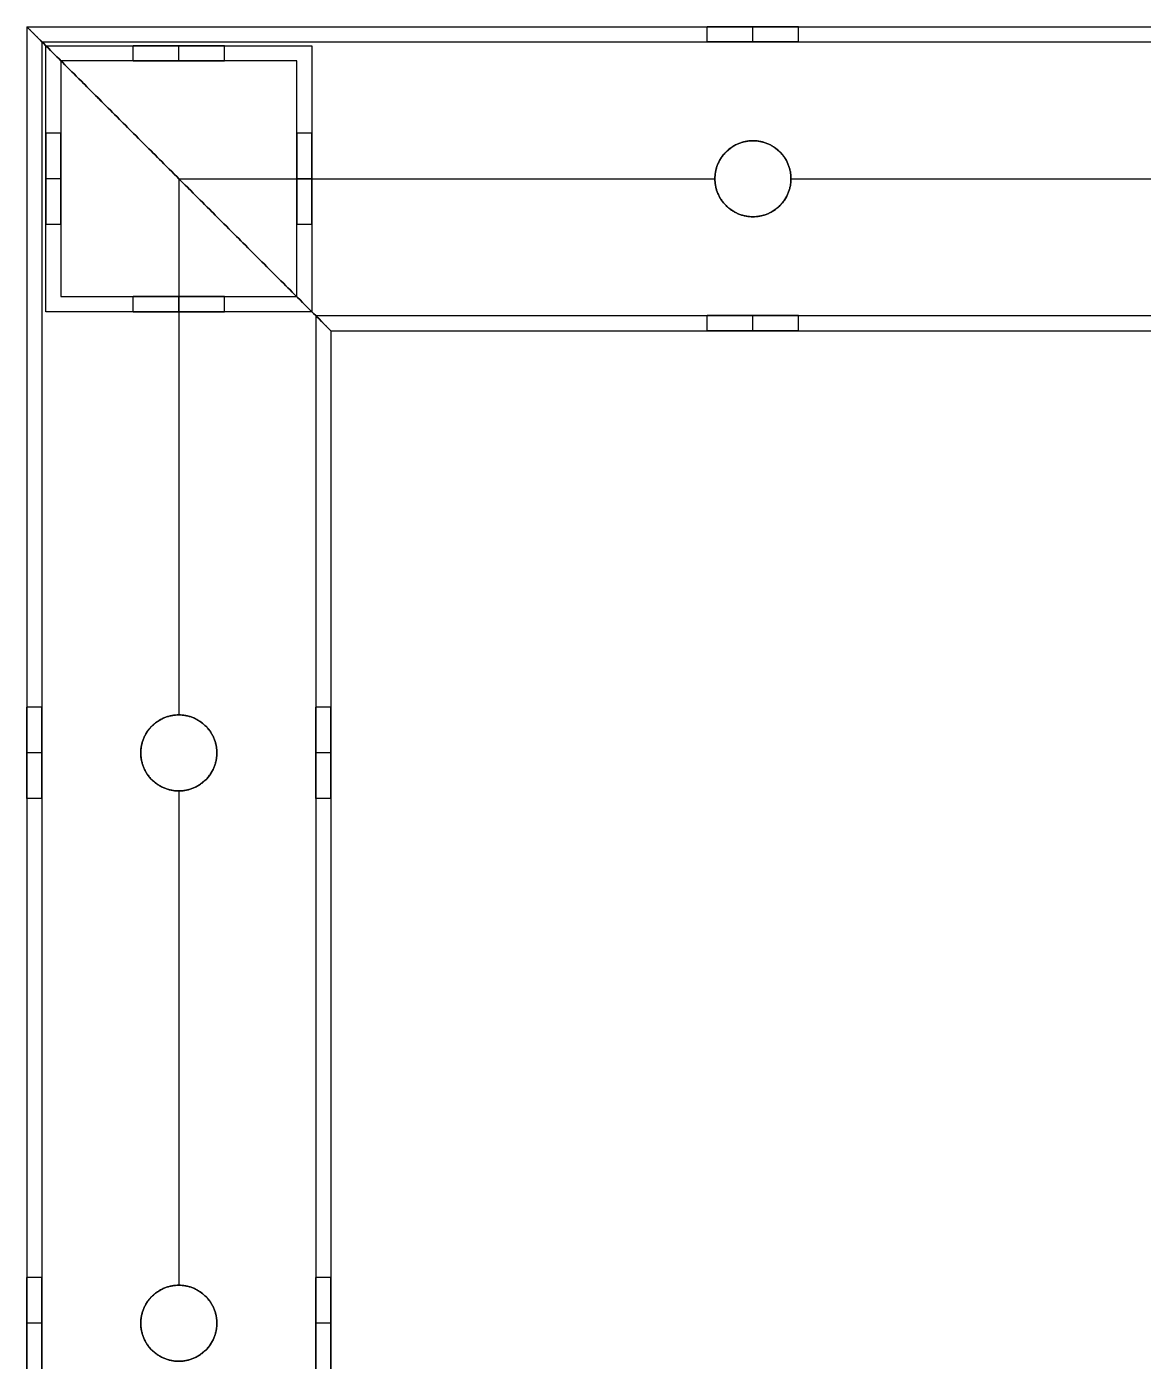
# Model space of a CAD drawing. Header units: millimetres. Extents: x 1279 to 9834, y -699 to 998.
# Drawn here: x 8518.4 to 8665.2, y 535.8 to 711.3 of the extents above; entities that cross this region are included whole.
import ezdxf

# ---------------------------------------------------------------- set-up
doc = ezdxf.new("R2010")
doc.units = ezdxf.units.MM
doc.header["$MEASUREMENT"] = 0
doc.layers.add('staal', color=7, linetype='Continuous', true_color=0x4c4c4c)

msp = doc.modelspace()

# ---------------------------------------------------------------- linework, layer by layer
at = {"layer": 'staal'}
for p, q in [((8607.89, 709.35, 2333.36), (8607.89, 711.35, 2333.36)), ((8613.89, 709.35, 2339.36), (8613.89, 711.35, 2339.36)), ((8613.89, 709.35, 2327.36), (8613.89, 711.35, 2327.36)), ((8619.89, 709.35, 2333.36), (8619.89, 711.35, 2333.36)), ((8532.39, 706.85, 2922.04), (8532.39, 708.85, 2922.04)), ((8532.39, 706.85, 2847.04), (8532.39, 708.85, 2847.04)), ((8532.39, 706.85, 1471.99), (8532.39, 708.85, 1471.99)), ((8532.39, 706.85, 1546.99), (8532.39, 708.85, 1546.99)), ((8538.39, 706.85, 2791.54), (8538.39, 708.85, 2791.54)), ((8538.39, 706.85, 2959.54), (8538.39, 708.85, 2959.54)), ((8538.39, 706.85, 2916.04), (8538.39, 708.85, 2916.04)), ((8538.39, 706.85, 2928.04), (8538.39, 708.85, 2928.04)), ((8538.39, 706.85, 2841.04), (8538.39, 708.85, 2841.04)), ((8538.39, 706.85, 2853.04), (8538.39, 708.85, 2853.04)), ((8538.39, 706.85, 1602.49), (8538.39, 708.85, 1602.49)), ((8538.39, 706.85, 1434.49), (8538.39, 708.85, 1434.49)), ((8538.39, 706.85, 1477.99), (8538.39, 708.85, 1477.99)), ((8538.39, 706.85, 1465.99), (8538.39, 708.85, 1465.99)), ((8538.39, 706.85, 1552.99), (8538.39, 708.85, 1552.99)), ((8538.39, 706.85, 1540.99), (8538.39, 708.85, 1540.99)), ((8544.39, 706.85, 2922.04), (8544.39, 708.85, 2922.04)), ((8544.39, 706.85, 2847.04), (8544.39, 708.85, 2847.04)), ((8544.39, 706.85, 1471.99), (8544.39, 708.85, 1471.99)), ((8544.39, 706.85, 1546.99), (8544.39, 708.85, 1546.99)), ((8522.89, 697.35, 2922.04), (8520.89, 697.35, 2922.04)), ((8522.89, 697.35, 2847.04), (8520.89, 697.35, 2847.04)), ((8522.89, 697.35, 1471.99), (8520.89, 697.35, 1471.99)), ((8522.89, 697.35, 1546.99), (8520.89, 697.35, 1546.99)), ((8555.89, 697.35, 2922.04), (8553.89, 697.35, 2922.04)), ((8555.89, 697.35, 2847.04), (8553.89, 697.35, 2847.04)), ((8555.89, 697.35, 1471.99), (8553.89, 697.35, 1471.99)), ((8555.89, 697.35, 1546.99), (8553.89, 697.35, 1546.99)), ((8613.89, 696.35, 2351.36), (8613.89, 696.35, 2353.36)), ((8613.89, 696.35, 2313.36), (8613.89, 696.35, 2315.36)), ((8522.89, 691.35, 2791.54), (8520.89, 691.35, 2791.54)), ((8522.89, 691.35, 2959.54), (8520.89, 691.35, 2959.54)), ((8522.89, 691.35, 2928.04), (8520.89, 691.35, 2928.04)), ((8522.89, 691.35, 2916.04), (8520.89, 691.35, 2916.04)), ((8522.89, 691.35, 2853.04), (8520.89, 691.35, 2853.04)), ((8522.89, 691.35, 2841.04), (8520.89, 691.35, 2841.04)), ((8522.89, 691.35, 1602.49), (8520.89, 691.35, 1602.49)), ((8522.89, 691.35, 1434.49), (8520.89, 691.35, 1434.49)), ((8522.89, 691.35, 1465.99), (8520.89, 691.35, 1465.99)), ((8522.89, 691.35, 1477.99), (8520.89, 691.35, 1477.99)), ((8522.89, 691.35, 1540.99), (8520.89, 691.35, 1540.99)), ((8522.89, 691.35, 1552.99), (8520.89, 691.35, 1552.99)), ((8555.89, 691.35, 2791.54), (8553.89, 691.35, 2791.54)), ((8555.89, 691.35, 2959.54), (8553.89, 691.35, 2959.54)), ((8555.89, 691.35, 2928.04), (8553.89, 691.35, 2928.04)), ((8555.89, 691.35, 2916.04), (8553.89, 691.35, 2916.04)), ((8555.89, 691.35, 2853.04), (8553.89, 691.35, 2853.04)), ((8555.89, 691.35, 2841.04), (8553.89, 691.35, 2841.04)), ((8555.89, 691.35, 1602.49), (8553.89, 691.35, 1602.49)), ((8555.89, 691.35, 1434.49), (8553.89, 691.35, 1434.49)), ((8555.89, 691.35, 1465.99), (8553.89, 691.35, 1465.99)), ((8555.89, 691.35, 1477.99), (8553.89, 691.35, 1477.99)), ((8555.89, 691.35, 1540.99), (8553.89, 691.35, 1540.99)), ((8555.89, 691.35, 1552.99), (8553.89, 691.35, 1552.99)), ((8608.89, 691.35, 2351.36), (8608.89, 691.35, 2353.36)), ((8608.89, 691.35, 2313.36), (8608.89, 691.35, 2315.36)), ((8618.89, 691.35, 2351.36), (8618.89, 691.35, 2353.36)), ((8618.89, 691.35, 2313.36), (8618.89, 691.35, 2315.36)), ((8613.89, 686.35, 2313.36), (8613.89, 686.35, 2315.36)), ((8613.89, 686.35, 2351.36), (8613.89, 686.35, 2353.36)), ((8522.89, 685.35, 2922.04), (8520.89, 685.35, 2922.04)), ((8522.89, 685.35, 2847.04), (8520.89, 685.35, 2847.04)), ((8522.89, 685.35, 1471.99), (8520.89, 685.35, 1471.99)), ((8522.89, 685.35, 1546.99), (8520.89, 685.35, 1546.99)), ((8555.89, 685.35, 2922.04), (8553.89, 685.35, 2922.04)), ((8555.89, 685.35, 2847.04), (8553.89, 685.35, 2847.04)), ((8555.89, 685.35, 1471.99), (8553.89, 685.35, 1471.99)), ((8555.89, 685.35, 1546.99), (8553.89, 685.35, 1546.99)), ((8532.39, 673.85, 2922.04), (8532.39, 675.85, 2922.04)), ((8532.39, 673.85, 2847.04), (8532.39, 675.85, 2847.04)), ((8532.39, 673.85, 1471.99), (8532.39, 675.85, 1471.99)), ((8532.39, 673.85, 1546.99), (8532.39, 675.85, 1546.99)), ((8538.39, 673.85, 2791.54), (8538.39, 675.85, 2791.54)), ((8538.39, 673.85, 2959.54), (8538.39, 675.85, 2959.54)), ((8538.39, 673.85, 2916.04), (8538.39, 675.85, 2916.04)), ((8538.39, 673.85, 2928.04), (8538.39, 675.85, 2928.04)), ((8538.39, 673.85, 2841.04), (8538.39, 675.85, 2841.04)), ((8538.39, 673.85, 2853.04), (8538.39, 675.85, 2853.04)), ((8538.39, 673.85, 1602.49), (8538.39, 675.85, 1602.49)), ((8538.39, 673.85, 1434.49), (8538.39, 675.85, 1434.49)), ((8538.39, 673.85, 1477.99), (8538.39, 675.85, 1477.99)), ((8538.39, 673.85, 1465.99), (8538.39, 675.85, 1465.99)), ((8538.39, 673.85, 1552.99), (8538.39, 675.85, 1552.99)), ((8538.39, 673.85, 1540.99), (8538.39, 675.85, 1540.99)), ((8544.39, 673.85, 2922.04), (8544.39, 675.85, 2922.04)), ((8544.39, 673.85, 2847.04), (8544.39, 675.85, 2847.04)), ((8544.39, 673.85, 1471.99), (8544.39, 675.85, 1471.99)), ((8544.39, 673.85, 1546.99), (8544.39, 675.85, 1546.99)), ((8607.89, 671.35, 2333.36), (8607.89, 673.35, 2333.36)), ((8613.89, 671.35, 2339.36), (8613.89, 673.35, 2339.36)), ((8613.89, 671.35, 2327.36), (8613.89, 673.35, 2327.36)), ((8619.89, 671.35, 2333.36), (8619.89, 673.35, 2333.36)), ((8520.39, 621.85, 2333.36), (8518.39, 621.85, 2333.36)), ((8558.39, 621.85, 2333.36), (8556.39, 621.85, 2333.36)), ((8538.39, 620.85, 2351.36), (8538.39, 620.85, 2353.36)), ((8538.39, 620.85, 2313.36), (8538.39, 620.85, 2315.36)), ((8520.39, 615.85, 2327.36), (8518.39, 615.85, 2327.36)), ((8520.39, 615.85, 2339.36), (8518.39, 615.85, 2339.36)), ((8533.39, 615.85, 2351.36), (8533.39, 615.85, 2353.36)), ((8533.39, 615.85, 2313.36), (8533.39, 615.85, 2315.36)), ((8543.39, 615.85, 2313.36), (8543.39, 615.85, 2315.36)), ((8543.39, 615.85, 2351.36), (8543.39, 615.85, 2353.36)), ((8558.39, 615.85, 2327.36), (8556.39, 615.85, 2327.36)), ((8558.39, 615.85, 2339.36), (8556.39, 615.85, 2339.36)), ((8538.39, 610.85, 2351.36), (8538.39, 610.85, 2353.36)), ((8538.39, 610.85, 2313.36), (8538.39, 610.85, 2315.36)), ((8520.39, 609.85, 2333.36), (8518.39, 609.85, 2333.36)), ((8558.39, 609.85, 2333.36), (8556.39, 609.85, 2333.36)), ((8520.39, 546.85, 2333.36), (8518.39, 546.85, 2333.36)), ((8538.39, 545.85, 2351.36), (8538.39, 545.85, 2353.36)), ((8538.39, 545.85, 2313.36), (8538.39, 545.85, 2315.36)), ((8558.39, 546.85, 2333.36), (8556.39, 546.85, 2333.36)), ((8520.39, 540.85, 2327.36), (8518.39, 540.85, 2327.36)), ((8520.39, 540.85, 2339.36), (8518.39, 540.85, 2339.36)), ((8533.39, 540.85, 2351.36), (8533.39, 540.85, 2353.36)), ((8533.39, 540.85, 2313.36), (8533.39, 540.85, 2315.36)), ((8543.39, 540.85, 2313.36), (8543.39, 540.85, 2315.36)), ((8543.39, 540.85, 2351.36), (8543.39, 540.85, 2353.36)), ((8558.39, 540.85, 2327.36), (8556.39, 540.85, 2327.36)), ((8558.39, 540.85, 2339.36), (8556.39, 540.85, 2339.36)), ((8538.39, 535.85, 2351.36), (8538.39, 535.85, 2353.36)), ((8538.39, 535.85, 2313.36), (8538.39, 535.85, 2315.36))]:
    msp.add_line(p, q, dxfattribs=at)
for centre in [(8613.89, 691.35, 2313.36), (8613.89, 691.35, 2352.36), (8613.89, 691.35, 2314.36), (8538.39, 615.85, 2313.36), (8538.39, 615.85, 2352.36), (8538.39, 615.85, 2314.36), (8538.39, 540.85, 2313.36), (8538.39, 540.85, 2352.36), (8538.39, 540.85, 2314.36)]:
    msp.add_circle(centre, 5, dxfattribs=at)
for points in [[(8518.39, 711.35, 2313.36), (8518.39, 53.35, 2313.36), (8518.39, -604.65, 2313.36)], [(8518.39, 711.35, 2353.36), (8518.39, 53.35, 2353.36), (8518.39, -604.65, 2353.36)], [(8518.39, 711.35, 2313.36), (8518.39, 711.35, 2333.36), (8518.39, 711.35, 2353.36)], [(8518.39, 711.35, 2313.36), (8538.39, 691.35, 2313.36), (8558.39, 671.35, 2313.36)], [(8558.39, 671.35, 2353.36), (8538.39, 691.35, 2353.36), (8518.39, 711.35, 2353.36)], [(8518.39, 711.35, 2333.36), (8518.39, 666.6, 2333.36), (8518.39, 621.85, 2333.36)], [(8518.39, 711.35, 2338.36), (8519.39, 710.35, 2338.36), (8520.39, 709.35, 2338.36)], [(8518.39, 711.35, 2313.36), (9176.39, 711.35, 2313.36), (9834.39, 711.35, 2313.36)], [(8518.39, 711.35, 2353.36), (9176.39, 711.35, 2353.36), (9834.39, 711.35, 2353.36)], [(8518.39, 711.35, 2313.36), (8518.39, 711.35, 2333.36), (8518.39, 711.35, 2353.36)], [(8518.39, 711.35, 2313.36), (8538.39, 691.35, 2313.36), (8558.39, 671.35, 2313.36)], [(8558.39, 671.35, 2353.36), (8538.39, 691.35, 2353.36), (8518.39, 711.35, 2353.36)], [(8518.39, 711.35, 2333.36), (8563.14, 711.35, 2333.36), (8607.89, 711.35, 2333.36)], [(8518.39, 711.35, 2338.36), (8519.39, 710.35, 2338.36), (8520.39, 709.35, 2338.36)], [(8619.89, 711.35, 2333.36), (8651.39, 711.35, 2333.36), (8682.89, 711.35, 2333.36)], [(8520.39, 709.35, 2315.36), (8520.39, 709.35, 2333.36), (8520.39, 709.35, 2351.36)], [(8520.39, 709.35, 2351.36), (8538.39, 691.35, 2351.36), (8556.39, 673.35, 2351.36)], [(8556.39, 673.35, 2315.36), (8538.39, 691.35, 2315.36), (8520.39, 709.35, 2315.36)], [(8520.39, 709.35, 2351.36), (8520.39, 53.35, 2351.36), (8520.39, -602.65, 2351.36)], [(8520.39, 709.35, 2315.36), (8520.39, 53.35, 2315.36), (8520.39, -602.65, 2315.36)], [(8520.39, 709.35, 2333.36), (8520.39, 665.6, 2333.36), (8520.39, 621.85, 2333.36)], [(8520.39, 709.35, 2315.36), (8520.39, 709.35, 2333.36), (8520.39, 709.35, 2351.36)], [(8520.39, 709.35, 2351.36), (8538.39, 691.35, 2351.36), (8556.39, 673.35, 2351.36)], [(8556.39, 673.35, 2315.36), (8538.39, 691.35, 2315.36), (8520.39, 709.35, 2315.36)], [(8520.39, 709.35, 2351.36), (9176.39, 709.35, 2351.36), (9832.39, 709.35, 2351.36)], [(8520.39, 709.35, 2315.36), (9176.39, 709.35, 2315.36), (9832.39, 709.35, 2315.36)], [(8520.39, 709.35, 2333.36), (8564.14, 709.35, 2333.36), (8607.89, 709.35, 2333.36)], [(8619.89, 709.35, 2333.36), (8651.39, 709.35, 2333.36), (8682.89, 709.35, 2333.36)], [(8520.89, 673.85, 2791.54), (8520.89, 691.35, 2791.54), (8520.89, 708.85, 2791.54)], [(8520.89, 708.85, 2791.54), (8520.89, 708.85, 2875.54), (8520.89, 708.85, 2959.54)], [(8520.89, 673.85, 2959.54), (8520.89, 691.35, 2959.54), (8520.89, 708.85, 2959.54)], [(8520.89, 708.85, 2791.54), (8538.39, 708.85, 2791.54), (8555.89, 708.85, 2791.54)], [(8520.89, 708.85, 2959.54), (8538.39, 708.85, 2959.54), (8555.89, 708.85, 2959.54)], [(8520.89, 673.85, 2875.54), (8520.89, 691.35, 2875.54), (8520.89, 708.85, 2875.54)], [(8520.89, 708.85, 2875.54), (8538.39, 708.85, 2875.54), (8555.89, 708.85, 2875.54)], [(8520.89, 673.85, 1602.49), (8520.89, 691.35, 1602.49), (8520.89, 708.85, 1602.49)], [(8520.89, 708.85, 1602.49), (8520.89, 708.85, 1518.49), (8520.89, 708.85, 1434.49)], [(8520.89, 673.85, 1434.49), (8520.89, 691.35, 1434.49), (8520.89, 708.85, 1434.49)], [(8520.89, 708.85, 1602.49), (8538.39, 708.85, 1602.49), (8555.89, 708.85, 1602.49)], [(8520.89, 708.85, 1434.49), (8538.39, 708.85, 1434.49), (8555.89, 708.85, 1434.49)], [(8520.89, 673.85, 1518.49), (8520.89, 691.35, 1518.49), (8520.89, 708.85, 1518.49)], [(8520.89, 708.85, 1518.49), (8538.39, 708.85, 1518.49), (8555.89, 708.85, 1518.49)], [(8538.39, 708.85, 2791.54), (8538.39, 708.85, 2816.29), (8538.39, 708.85, 2841.04)], [(8538.39, 708.85, 2853.04), (8538.39, 708.85, 2884.54), (8538.39, 708.85, 2916.04)], [(8538.39, 708.85, 2928.04), (8538.39, 708.85, 2943.79), (8538.39, 708.85, 2959.54)], [(8538.39, 708.85, 1602.49), (8538.39, 708.85, 1577.74), (8538.39, 708.85, 1552.99)], [(8538.39, 708.85, 1540.99), (8538.39, 708.85, 1509.49), (8538.39, 708.85, 1477.99)], [(8538.39, 708.85, 1465.99), (8538.39, 708.85, 1450.24), (8538.39, 708.85, 1434.49)], [(8555.89, 708.85, 2791.54), (8555.89, 708.85, 2875.54), (8555.89, 708.85, 2959.54)], [(8555.89, 708.85, 2791.54), (8555.89, 691.35, 2791.54), (8555.89, 673.85, 2791.54)], [(8555.89, 708.85, 2959.54), (8555.89, 691.35, 2959.54), (8555.89, 673.85, 2959.54)], [(8555.89, 708.85, 2875.54), (8555.89, 691.35, 2875.54), (8555.89, 673.85, 2875.54)], [(8555.89, 708.85, 1602.49), (8555.89, 708.85, 1518.49), (8555.89, 708.85, 1434.49)], [(8555.89, 708.85, 1602.49), (8555.89, 691.35, 1602.49), (8555.89, 673.85, 1602.49)], [(8555.89, 708.85, 1434.49), (8555.89, 691.35, 1434.49), (8555.89, 673.85, 1434.49)], [(8555.89, 708.85, 1518.49), (8555.89, 691.35, 1518.49), (8555.89, 673.85, 1518.49)], [(8553.89, 706.85, 2791.54), (8538.39, 706.85, 2791.54), (8522.89, 706.85, 2791.54)], [(8522.89, 706.85, 2791.54), (8522.89, 706.85, 2875.54), (8522.89, 706.85, 2959.54)], [(8553.89, 706.85, 2959.54), (8538.39, 706.85, 2959.54), (8522.89, 706.85, 2959.54)], [(8522.89, 706.85, 2791.54), (8522.89, 691.35, 2791.54), (8522.89, 675.85, 2791.54)], [(8522.89, 706.85, 2959.54), (8522.89, 691.35, 2959.54), (8522.89, 675.85, 2959.54)], [(8553.89, 706.85, 2875.54), (8538.39, 706.85, 2875.54), (8522.89, 706.85, 2875.54)], [(8522.89, 706.85, 2875.54), (8522.89, 691.35, 2875.54), (8522.89, 675.85, 2875.54)], [(8553.89, 706.85, 1602.49), (8538.39, 706.85, 1602.49), (8522.89, 706.85, 1602.49)], [(8522.89, 706.85, 1602.49), (8522.89, 706.85, 1518.49), (8522.89, 706.85, 1434.49)], [(8553.89, 706.85, 1434.49), (8538.39, 706.85, 1434.49), (8522.89, 706.85, 1434.49)], [(8522.89, 706.85, 1602.49), (8522.89, 691.35, 1602.49), (8522.89, 675.85, 1602.49)], [(8522.89, 706.85, 1434.49), (8522.89, 691.35, 1434.49), (8522.89, 675.85, 1434.49)], [(8553.89, 706.85, 1518.49), (8538.39, 706.85, 1518.49), (8522.89, 706.85, 1518.49)], [(8522.89, 706.85, 1518.49), (8522.89, 691.35, 1518.49), (8522.89, 675.85, 1518.49)], [(8538.39, 706.85, 2791.54), (8538.39, 706.85, 2816.29), (8538.39, 706.85, 2841.04)], [(8538.39, 706.85, 2853.04), (8538.39, 706.85, 2884.54), (8538.39, 706.85, 2916.04)], [(8538.39, 706.85, 2928.04), (8538.39, 706.85, 2943.79), (8538.39, 706.85, 2959.54)], [(8538.39, 706.85, 1602.49), (8538.39, 706.85, 1577.74), (8538.39, 706.85, 1552.99)], [(8538.39, 706.85, 1540.99), (8538.39, 706.85, 1509.49), (8538.39, 706.85, 1477.99)], [(8538.39, 706.85, 1465.99), (8538.39, 706.85, 1450.24), (8538.39, 706.85, 1434.49)], [(8553.89, 675.85, 2791.54), (8553.89, 691.35, 2791.54), (8553.89, 706.85, 2791.54)], [(8553.89, 706.85, 2791.54), (8553.89, 706.85, 2875.54), (8553.89, 706.85, 2959.54)], [(8553.89, 675.85, 2959.54), (8553.89, 691.35, 2959.54), (8553.89, 706.85, 2959.54)], [(8553.89, 675.85, 2875.54), (8553.89, 691.35, 2875.54), (8553.89, 706.85, 2875.54)], [(8553.89, 675.85, 1602.49), (8553.89, 691.35, 1602.49), (8553.89, 706.85, 1602.49)], [(8553.89, 706.85, 1602.49), (8553.89, 706.85, 1518.49), (8553.89, 706.85, 1434.49)], [(8553.89, 675.85, 1434.49), (8553.89, 691.35, 1434.49), (8553.89, 706.85, 1434.49)], [(8553.89, 675.85, 1518.49), (8553.89, 691.35, 1518.49), (8553.89, 706.85, 1518.49)], [(8520.89, 691.35, 2791.54), (8520.89, 691.35, 2816.29), (8520.89, 691.35, 2841.04)], [(8520.89, 691.35, 2853.04), (8520.89, 691.35, 2884.54), (8520.89, 691.35, 2916.04)], [(8520.89, 691.35, 2928.04), (8520.89, 691.35, 2943.79), (8520.89, 691.35, 2959.54)], [(8520.89, 691.35, 1602.49), (8520.89, 691.35, 1577.74), (8520.89, 691.35, 1552.99)], [(8520.89, 691.35, 1540.99), (8520.89, 691.35, 1509.49), (8520.89, 691.35, 1477.99)], [(8520.89, 691.35, 1465.99), (8520.89, 691.35, 1450.24), (8520.89, 691.35, 1434.49)], [(8522.89, 691.35, 2791.54), (8522.89, 691.35, 2816.29), (8522.89, 691.35, 2841.04)], [(8522.89, 691.35, 2853.04), (8522.89, 691.35, 2884.54), (8522.89, 691.35, 2916.04)], [(8522.89, 691.35, 2928.04), (8522.89, 691.35, 2943.79), (8522.89, 691.35, 2959.54)], [(8522.89, 691.35, 1602.49), (8522.89, 691.35, 1577.74), (8522.89, 691.35, 1552.99)], [(8522.89, 691.35, 1540.99), (8522.89, 691.35, 1509.49), (8522.89, 691.35, 1477.99)], [(8522.89, 691.35, 1465.99), (8522.89, 691.35, 1450.24), (8522.89, 691.35, 1434.49)], [(8538.39, 691.35, 2353.36), (8538.39, 656.1, 2353.36), (8538.39, 620.85, 2353.36)], [(8538.39, 691.35, 2351.36), (8538.39, 656.1, 2351.36), (8538.39, 620.85, 2351.36)], [(8538.39, 691.35, 2315.36), (8538.39, 656.1, 2315.36), (8538.39, 620.85, 2315.36)], [(8538.39, 691.35, 2313.36), (8538.39, 656.1, 2313.36), (8538.39, 620.85, 2313.36)], [(8538.39, 691.35, 2313.36), (8538.39, 691.35, 2314.36), (8538.39, 691.35, 2315.36)], [(8538.39, 691.35, 2351.36), (8538.39, 691.35, 2352.36), (8538.39, 691.35, 2353.36)], [(8538.39, 691.35, 2353.36), (8573.64, 691.35, 2353.36), (8608.89, 691.35, 2353.36)], [(8538.39, 691.35, 2351.36), (8573.64, 691.35, 2351.36), (8608.89, 691.35, 2351.36)], [(8538.39, 691.35, 2315.36), (8573.64, 691.35, 2315.36), (8608.89, 691.35, 2315.36)], [(8538.39, 691.35, 2313.36), (8573.64, 691.35, 2313.36), (8608.89, 691.35, 2313.36)], [(8538.39, 691.35, 2313.36), (8538.39, 691.35, 2314.36), (8538.39, 691.35, 2315.36)], [(8538.39, 691.35, 2351.36), (8538.39, 691.35, 2352.36), (8538.39, 691.35, 2353.36)], [(8553.89, 691.35, 2791.54), (8553.89, 691.35, 2816.29), (8553.89, 691.35, 2841.04)], [(8553.89, 691.35, 2853.04), (8553.89, 691.35, 2884.54), (8553.89, 691.35, 2916.04)], [(8553.89, 691.35, 2928.04), (8553.89, 691.35, 2943.79), (8553.89, 691.35, 2959.54)], [(8553.89, 691.35, 1602.49), (8553.89, 691.35, 1577.74), (8553.89, 691.35, 1552.99)], [(8553.89, 691.35, 1540.99), (8553.89, 691.35, 1509.49), (8553.89, 691.35, 1477.99)], [(8553.89, 691.35, 1465.99), (8553.89, 691.35, 1450.24), (8553.89, 691.35, 1434.49)], [(8555.89, 691.35, 2791.54), (8555.89, 691.35, 2816.29), (8555.89, 691.35, 2841.04)], [(8555.89, 691.35, 2853.04), (8555.89, 691.35, 2884.54), (8555.89, 691.35, 2916.04)], [(8555.89, 691.35, 2928.04), (8555.89, 691.35, 2943.79), (8555.89, 691.35, 2959.54)], [(8555.89, 691.35, 1602.49), (8555.89, 691.35, 1577.74), (8555.89, 691.35, 1552.99)], [(8555.89, 691.35, 1540.99), (8555.89, 691.35, 1509.49), (8555.89, 691.35, 1477.99)], [(8555.89, 691.35, 1465.99), (8555.89, 691.35, 1450.24), (8555.89, 691.35, 1434.49)], [(8618.89, 691.35, 2353.36), (8651.39, 691.35, 2353.36), (8683.89, 691.35, 2353.36)], [(8618.89, 691.35, 2351.36), (8651.39, 691.35, 2351.36), (8683.89, 691.35, 2351.36)], [(8618.89, 691.35, 2315.36), (8651.39, 691.35, 2315.36), (8683.89, 691.35, 2315.36)], [(8618.89, 691.35, 2313.36), (8651.39, 691.35, 2313.36), (8683.89, 691.35, 2313.36)], [(8522.89, 675.85, 2791.54), (8522.89, 675.85, 2875.54), (8522.89, 675.85, 2959.54)], [(8522.89, 675.85, 2791.54), (8538.39, 675.85, 2791.54), (8553.89, 675.85, 2791.54)], [(8522.89, 675.85, 2959.54), (8538.39, 675.85, 2959.54), (8553.89, 675.85, 2959.54)], [(8522.89, 675.85, 2875.54), (8538.39, 675.85, 2875.54), (8553.89, 675.85, 2875.54)], [(8522.89, 675.85, 1602.49), (8522.89, 675.85, 1518.49), (8522.89, 675.85, 1434.49)], [(8522.89, 675.85, 1602.49), (8538.39, 675.85, 1602.49), (8553.89, 675.85, 1602.49)], [(8522.89, 675.85, 1434.49), (8538.39, 675.85, 1434.49), (8553.89, 675.85, 1434.49)], [(8522.89, 675.85, 1518.49), (8538.39, 675.85, 1518.49), (8553.89, 675.85, 1518.49)], [(8538.39, 675.85, 2791.54), (8538.39, 675.85, 2816.29), (8538.39, 675.85, 2841.04)], [(8538.39, 675.85, 2853.04), (8538.39, 675.85, 2884.54), (8538.39, 675.85, 2916.04)], [(8538.39, 675.85, 2928.04), (8538.39, 675.85, 2943.79), (8538.39, 675.85, 2959.54)], [(8538.39, 675.85, 1602.49), (8538.39, 675.85, 1577.74), (8538.39, 675.85, 1552.99)], [(8538.39, 675.85, 1540.99), (8538.39, 675.85, 1509.49), (8538.39, 675.85, 1477.99)], [(8538.39, 675.85, 1465.99), (8538.39, 675.85, 1450.24), (8538.39, 675.85, 1434.49)], [(8553.89, 675.85, 2791.54), (8553.89, 675.85, 2875.54), (8553.89, 675.85, 2959.54)], [(8553.89, 675.85, 1602.49), (8553.89, 675.85, 1518.49), (8553.89, 675.85, 1434.49)], [(8555.89, 673.85, 2791.54), (8538.39, 673.85, 2791.54), (8520.89, 673.85, 2791.54)], [(8520.89, 673.85, 2791.54), (8520.89, 673.85, 2875.54), (8520.89, 673.85, 2959.54)], [(8555.89, 673.85, 2959.54), (8538.39, 673.85, 2959.54), (8520.89, 673.85, 2959.54)], [(8555.89, 673.85, 2875.54), (8538.39, 673.85, 2875.54), (8520.89, 673.85, 2875.54)], [(8555.89, 673.85, 1602.49), (8538.39, 673.85, 1602.49), (8520.89, 673.85, 1602.49)], [(8520.89, 673.85, 1602.49), (8520.89, 673.85, 1518.49), (8520.89, 673.85, 1434.49)], [(8555.89, 673.85, 1434.49), (8538.39, 673.85, 1434.49), (8520.89, 673.85, 1434.49)], [(8555.89, 673.85, 1518.49), (8538.39, 673.85, 1518.49), (8520.89, 673.85, 1518.49)], [(8538.39, 673.85, 2791.54), (8538.39, 673.85, 2816.29), (8538.39, 673.85, 2841.04)], [(8538.39, 673.85, 2853.04), (8538.39, 673.85, 2884.54), (8538.39, 673.85, 2916.04)], [(8538.39, 673.85, 2928.04), (8538.39, 673.85, 2943.79), (8538.39, 673.85, 2959.54)], [(8538.39, 673.85, 1602.49), (8538.39, 673.85, 1577.74), (8538.39, 673.85, 1552.99)], [(8538.39, 673.85, 1540.99), (8538.39, 673.85, 1509.49), (8538.39, 673.85, 1477.99)], [(8538.39, 673.85, 1465.99), (8538.39, 673.85, 1450.24), (8538.39, 673.85, 1434.49)], [(8555.89, 673.85, 2791.54), (8555.89, 673.85, 2875.54), (8555.89, 673.85, 2959.54)], [(8555.89, 673.85, 1602.49), (8555.89, 673.85, 1518.49), (8555.89, 673.85, 1434.49)], [(8556.39, 673.35, 2351.36), (8556.39, 673.35, 2333.36), (8556.39, 673.35, 2315.36)], [(8556.39, 673.35, 2351.36), (8556.39, 53.35, 2351.36), (8556.39, -566.65, 2351.36)], [(8556.39, 673.35, 2315.36), (8556.39, 53.35, 2315.36), (8556.39, -566.65, 2315.36)], [(8556.39, 673.35, 2333.36), (8556.39, 647.6, 2333.36), (8556.39, 621.85, 2333.36)], [(8556.39, 673.35, 2338.36), (8557.39, 672.35, 2338.36), (8558.39, 671.35, 2338.36)], [(8556.39, 673.35, 2351.36), (8556.39, 673.35, 2333.36), (8556.39, 673.35, 2315.36)], [(8556.39, 673.35, 2351.36), (9176.39, 673.35, 2351.36), (9796.39, 673.35, 2351.36)], [(8556.39, 673.35, 2315.36), (9176.39, 673.35, 2315.36), (9796.39, 673.35, 2315.36)], [(8556.39, 673.35, 2333.36), (8582.14, 673.35, 2333.36), (8607.89, 673.35, 2333.36)], [(8556.39, 673.35, 2338.36), (8557.39, 672.35, 2338.36), (8558.39, 671.35, 2338.36)], [(8619.89, 673.35, 2333.36), (8651.39, 673.35, 2333.36), (8682.89, 673.35, 2333.36)], [(8558.39, 671.35, 2313.36), (8558.39, 671.35, 2333.36), (8558.39, 671.35, 2353.36)], [(8558.39, 671.35, 2313.36), (8558.39, 53.35, 2313.36), (8558.39, -564.65, 2313.36)], [(8558.39, 671.35, 2353.36), (8558.39, 53.35, 2353.36), (8558.39, -564.65, 2353.36)], [(8558.39, 671.35, 2333.36), (8558.39, 646.6, 2333.36), (8558.39, 621.85, 2333.36)], [(8558.39, 671.35, 2313.36), (8558.39, 671.35, 2333.36), (8558.39, 671.35, 2353.36)], [(8558.39, 671.35, 2313.36), (9176.39, 671.35, 2313.36), (9794.39, 671.35, 2313.36)], [(8558.39, 671.35, 2353.36), (9176.39, 671.35, 2353.36), (9794.39, 671.35, 2353.36)], [(8558.39, 671.35, 2333.36), (8583.14, 671.35, 2333.36), (8607.89, 671.35, 2333.36)], [(8619.89, 671.35, 2333.36), (8651.39, 671.35, 2333.36), (8682.89, 671.35, 2333.36)], [(8538.39, 610.85, 2353.36), (8538.39, 578.35, 2353.36), (8538.39, 545.85, 2353.36)], [(8538.39, 610.85, 2351.36), (8538.39, 578.35, 2351.36), (8538.39, 545.85, 2351.36)], [(8538.39, 610.85, 2315.36), (8538.39, 578.35, 2315.36), (8538.39, 545.85, 2315.36)], [(8538.39, 610.85, 2313.36), (8538.39, 578.35, 2313.36), (8538.39, 545.85, 2313.36)], [(8518.39, 609.85, 2333.36), (8518.39, 578.35, 2333.36), (8518.39, 546.85, 2333.36)], [(8520.39, 609.85, 2333.36), (8520.39, 578.35, 2333.36), (8520.39, 546.85, 2333.36)], [(8556.39, 609.85, 2333.36), (8556.39, 578.35, 2333.36), (8556.39, 546.85, 2333.36)], [(8558.39, 609.85, 2333.36), (8558.39, 578.35, 2333.36), (8558.39, 546.85, 2333.36)]]:
    msp.add_open_spline(points, degree=2, dxfattribs=at)
for points, weights, knots in [([(8613.89, 711.35, 2339.36), (8619.89, 711.35, 2339.36), (8619.89, 711.35, 2333.36), (8619.89, 711.35, 2327.36), (8613.89, 711.35, 2327.36), (8607.89, 711.35, 2327.36), (8607.89, 711.35, 2333.36), (8607.89, 711.35, 2339.36), (8613.89, 711.35, 2339.36)], [0.999999860338, 0.707106851018, 1, 0.707106781187, 1, 0.707106781187, 1, 0.707106851018, 0.999999860338], [-31.415927, -31.415927, -31.415927, -23.561946, -23.561946, -15.707963, -15.707963, -7.853981, -7.853981, 0, 0, 0]), ([(8613.89, 709.35, 2339.36), (8607.89, 709.35, 2339.36), (8607.89, 709.35, 2333.36), (8607.89, 709.35, 2327.36), (8613.89, 709.35, 2327.36), (8619.89, 709.35, 2327.36), (8619.89, 709.35, 2333.36), (8619.89, 709.35, 2339.36), (8613.89, 709.35, 2339.36)], [1, 0.707106781187, 1, 0.707106781187, 1, 0.707106781187, 1, 0.707106781187, 1], [0, 0, 0, 7.853982, 7.853982, 15.707963, 15.707963, 23.561945, 23.561945, 31.415927, 31.415927, 31.415927]), ([(8532.39, 708.85, 2922.04), (8532.39, 708.85, 2928.04), (8538.39, 708.85, 2928.04), (8544.39, 708.85, 2928.04), (8544.39, 708.85, 2922.04), (8544.39, 708.85, 2916.04), (8538.39, 708.85, 2916.04), (8532.39, 708.85, 2916.04), (8532.39, 708.85, 2922.04)], [1, 0.707106781187, 1, 0.707106781187, 1, 0.707106781187, 1, 0.707106781187, 1], [0, 0, 0, 7.853982, 7.853982, 15.707963, 15.707963, 23.561945, 23.561945, 31.415927, 31.415927, 31.415927]), ([(8532.39, 708.85, 2847.04), (8532.39, 708.85, 2853.04), (8538.39, 708.85, 2853.04), (8544.39, 708.85, 2853.04), (8544.39, 708.85, 2847.04), (8544.39, 708.85, 2841.04), (8538.39, 708.85, 2841.04), (8532.39, 708.85, 2841.04), (8532.39, 708.85, 2847.04)], [1, 0.707106781187, 1, 0.707106781187, 1, 0.707106781187, 1, 0.707106781187, 1], [0, 0, 0, 7.853982, 7.853982, 15.707963, 15.707963, 23.561945, 23.561945, 31.415927, 31.415927, 31.415927]), ([(8532.39, 708.85, 1471.99), (8532.39, 708.85, 1465.99), (8538.39, 708.85, 1465.99), (8544.39, 708.85, 1465.99), (8544.39, 708.85, 1471.99), (8544.39, 708.85, 1477.99), (8538.39, 708.85, 1477.99), (8532.39, 708.85, 1477.99), (8532.39, 708.85, 1471.99)], [1, 0.707106781187, 1, 0.707106781187, 1, 0.707106781187, 1, 0.707106781187, 1], [0, 0, 0, 7.853982, 7.853982, 15.707963, 15.707963, 23.561945, 23.561945, 31.415927, 31.415927, 31.415927]), ([(8532.39, 708.85, 1546.99), (8532.39, 708.85, 1540.99), (8538.39, 708.85, 1540.99), (8544.39, 708.85, 1540.99), (8544.39, 708.85, 1546.99), (8544.39, 708.85, 1552.99), (8538.39, 708.85, 1552.99), (8532.39, 708.85, 1552.99), (8532.39, 708.85, 1546.99)], [1, 0.707106781187, 1, 0.707106781187, 1, 0.707106781187, 1, 0.707106781187, 1], [0, 0, 0, 7.853982, 7.853982, 15.707963, 15.707963, 23.561945, 23.561945, 31.415927, 31.415927, 31.415927]), ([(8532.39, 706.85, 2922.04), (8532.39, 706.85, 2916.04), (8538.39, 706.85, 2916.04), (8544.39, 706.85, 2916.04), (8544.39, 706.85, 2922.04), (8544.39, 706.85, 2928.04), (8538.39, 706.85, 2928.04), (8532.39, 706.85, 2928.04), (8532.39, 706.85, 2922.04)], [1, 0.707106781187, 1, 0.707106781187, 1, 0.707106781187, 1, 0.707106781187, 1], [-31.415927, -31.415927, -31.415927, -23.561945, -23.561945, -15.707963, -15.707963, -7.853982, -7.853982, 0, 0, 0]), ([(8532.39, 706.85, 2847.04), (8532.39, 706.85, 2841.04), (8538.39, 706.85, 2841.04), (8544.39, 706.85, 2841.04), (8544.39, 706.85, 2847.04), (8544.39, 706.85, 2853.04), (8538.39, 706.85, 2853.04), (8532.39, 706.85, 2853.04), (8532.39, 706.85, 2847.04)], [1, 0.707106781187, 1, 0.707106781187, 1, 0.707106781187, 1, 0.707106781187, 1], [-31.415927, -31.415927, -31.415927, -23.561945, -23.561945, -15.707963, -15.707963, -7.853982, -7.853982, 0, 0, 0]), ([(8532.39, 706.85, 1471.99), (8532.39, 706.85, 1477.99), (8538.39, 706.85, 1477.99), (8544.39, 706.85, 1477.99), (8544.39, 706.85, 1471.99), (8544.39, 706.85, 1465.99), (8538.39, 706.85, 1465.99), (8532.39, 706.85, 1465.99), (8532.39, 706.85, 1471.99)], [1, 0.707106781187, 1, 0.707106781187, 1, 0.707106781187, 1, 0.707106781187, 1], [-31.415927, -31.415927, -31.415927, -23.561945, -23.561945, -15.707963, -15.707963, -7.853982, -7.853982, 0, 0, 0]), ([(8532.39, 706.85, 1546.99), (8532.39, 706.85, 1552.99), (8538.39, 706.85, 1552.99), (8544.39, 706.85, 1552.99), (8544.39, 706.85, 1546.99), (8544.39, 706.85, 1540.99), (8538.39, 706.85, 1540.99), (8532.39, 706.85, 1540.99), (8532.39, 706.85, 1546.99)], [1, 0.707106781187, 1, 0.707106781187, 1, 0.707106781187, 1, 0.707106781187, 1], [-31.415927, -31.415927, -31.415927, -23.561945, -23.561945, -15.707963, -15.707963, -7.853982, -7.853982, 0, 0, 0]), ([(8520.89, 697.35, 2922.04), (8520.89, 697.35, 2916.04), (8520.89, 691.35, 2916.04), (8520.89, 685.35, 2916.04), (8520.89, 685.35, 2922.04), (8520.89, 685.35, 2928.04), (8520.89, 691.35, 2928.04), (8520.89, 697.35, 2928.04), (8520.89, 697.35, 2922.04)], [1, 0.707106781187, 1, 0.707106781187, 1, 0.707106781187, 1, 0.707106781187, 1], [-31.415927, -31.415927, -31.415927, -23.561945, -23.561945, -15.707963, -15.707963, -7.853982, -7.853982, 0, 0, 0]), ([(8520.89, 697.35, 2847.04), (8520.89, 697.35, 2841.04), (8520.89, 691.35, 2841.04), (8520.89, 685.35, 2841.04), (8520.89, 685.35, 2847.04), (8520.89, 685.35, 2853.04), (8520.89, 691.35, 2853.04), (8520.89, 697.35, 2853.04), (8520.89, 697.35, 2847.04)], [1, 0.707106781187, 1, 0.707106781187, 1, 0.707106781187, 1, 0.707106781187, 1], [-31.415927, -31.415927, -31.415927, -23.561945, -23.561945, -15.707963, -15.707963, -7.853982, -7.853982, 0, 0, 0]), ([(8520.89, 697.35, 1471.99), (8520.89, 697.35, 1477.99), (8520.89, 691.35, 1477.99), (8520.89, 685.35, 1477.99), (8520.89, 685.35, 1471.99), (8520.89, 685.35, 1465.99), (8520.89, 691.35, 1465.99), (8520.89, 697.35, 1465.99), (8520.89, 697.35, 1471.99)], [1, 0.707106781187, 1, 0.707106781187, 1, 0.707106781187, 1, 0.707106781187, 1], [-31.415927, -31.415927, -31.415927, -23.561945, -23.561945, -15.707963, -15.707963, -7.853982, -7.853982, 0, 0, 0]), ([(8520.89, 697.35, 1546.99), (8520.89, 697.35, 1552.99), (8520.89, 691.35, 1552.99), (8520.89, 685.35, 1552.99), (8520.89, 685.35, 1546.99), (8520.89, 685.35, 1540.99), (8520.89, 691.35, 1540.99), (8520.89, 697.35, 1540.99), (8520.89, 697.35, 1546.99)], [1, 0.707106781187, 1, 0.707106781187, 1, 0.707106781187, 1, 0.707106781187, 1], [-31.415927, -31.415927, -31.415927, -23.561945, -23.561945, -15.707963, -15.707963, -7.853982, -7.853982, 0, 0, 0]), ([(8522.89, 697.35, 2922.04), (8522.89, 697.35, 2928.04), (8522.89, 691.35, 2928.04), (8522.89, 685.35, 2928.04), (8522.89, 685.35, 2922.04), (8522.89, 685.35, 2916.04), (8522.89, 691.35, 2916.04), (8522.89, 697.35, 2916.04), (8522.89, 697.35, 2922.04)], [1, 0.707106781187, 1, 0.707106781187, 1, 0.707106781187, 1, 0.707106781187, 1], [0, 0, 0, 7.853982, 7.853982, 15.707963, 15.707963, 23.561945, 23.561945, 31.415927, 31.415927, 31.415927]), ([(8522.89, 697.35, 2847.04), (8522.89, 697.35, 2853.04), (8522.89, 691.35, 2853.04), (8522.89, 685.35, 2853.04), (8522.89, 685.35, 2847.04), (8522.89, 685.35, 2841.04), (8522.89, 691.35, 2841.04), (8522.89, 697.35, 2841.04), (8522.89, 697.35, 2847.04)], [1, 0.707106781187, 1, 0.707106781187, 1, 0.707106781187, 1, 0.707106781187, 1], [0, 0, 0, 7.853982, 7.853982, 15.707963, 15.707963, 23.561945, 23.561945, 31.415927, 31.415927, 31.415927]), ([(8522.89, 697.35, 1471.99), (8522.89, 697.35, 1465.99), (8522.89, 691.35, 1465.99), (8522.89, 685.35, 1465.99), (8522.89, 685.35, 1471.99), (8522.89, 685.35, 1477.99), (8522.89, 691.35, 1477.99), (8522.89, 697.35, 1477.99), (8522.89, 697.35, 1471.99)], [1, 0.707106781187, 1, 0.707106781187, 1, 0.707106781187, 1, 0.707106781187, 1], [0, 0, 0, 7.853982, 7.853982, 15.707963, 15.707963, 23.561945, 23.561945, 31.415927, 31.415927, 31.415927]), ([(8522.89, 697.35, 1546.99), (8522.89, 697.35, 1540.99), (8522.89, 691.35, 1540.99), (8522.89, 685.35, 1540.99), (8522.89, 685.35, 1546.99), (8522.89, 685.35, 1552.99), (8522.89, 691.35, 1552.99), (8522.89, 697.35, 1552.99), (8522.89, 697.35, 1546.99)], [1, 0.707106781187, 1, 0.707106781187, 1, 0.707106781187, 1, 0.707106781187, 1], [0, 0, 0, 7.853982, 7.853982, 15.707963, 15.707963, 23.561945, 23.561945, 31.415927, 31.415927, 31.415927]), ([(8553.89, 697.35, 2922.04), (8553.89, 697.35, 2916.04), (8553.89, 691.35, 2916.04), (8553.89, 685.35, 2916.04), (8553.89, 685.35, 2922.04), (8553.89, 685.35, 2928.04), (8553.89, 691.35, 2928.04), (8553.89, 697.35, 2928.04), (8553.89, 697.35, 2922.04)], [1, 0.707106781187, 1, 0.707106781187, 1, 0.707106781187, 1, 0.707106781187, 1], [-31.415927, -31.415927, -31.415927, -23.561945, -23.561945, -15.707963, -15.707963, -7.853982, -7.853982, 0, 0, 0]), ([(8553.89, 697.35, 2847.04), (8553.89, 697.35, 2841.04), (8553.89, 691.35, 2841.04), (8553.89, 685.35, 2841.04), (8553.89, 685.35, 2847.04), (8553.89, 685.35, 2853.04), (8553.89, 691.35, 2853.04), (8553.89, 697.35, 2853.04), (8553.89, 697.35, 2847.04)], [1, 0.707106781187, 1, 0.707106781187, 1, 0.707106781187, 1, 0.707106781187, 1], [-31.415927, -31.415927, -31.415927, -23.561945, -23.561945, -15.707963, -15.707963, -7.853982, -7.853982, 0, 0, 0]), ([(8553.89, 697.35, 1471.99), (8553.89, 697.35, 1477.99), (8553.89, 691.35, 1477.99), (8553.89, 685.35, 1477.99), (8553.89, 685.35, 1471.99), (8553.89, 685.35, 1465.99), (8553.89, 691.35, 1465.99), (8553.89, 697.35, 1465.99), (8553.89, 697.35, 1471.99)], [1, 0.707106781187, 1, 0.707106781187, 1, 0.707106781187, 1, 0.707106781187, 1], [-31.415927, -31.415927, -31.415927, -23.561945, -23.561945, -15.707963, -15.707963, -7.853982, -7.853982, 0, 0, 0]), ([(8553.89, 697.35, 1546.99), (8553.89, 697.35, 1552.99), (8553.89, 691.35, 1552.99), (8553.89, 685.35, 1552.99), (8553.89, 685.35, 1546.99), (8553.89, 685.35, 1540.99), (8553.89, 691.35, 1540.99), (8553.89, 697.35, 1540.99), (8553.89, 697.35, 1546.99)], [1, 0.707106781187, 1, 0.707106781187, 1, 0.707106781187, 1, 0.707106781187, 1], [-31.415927, -31.415927, -31.415927, -23.561945, -23.561945, -15.707963, -15.707963, -7.853982, -7.853982, 0, 0, 0]), ([(8555.89, 697.35, 2922.04), (8555.89, 697.35, 2928.04), (8555.89, 691.35, 2928.04), (8555.89, 685.35, 2928.04), (8555.89, 685.35, 2922.04), (8555.89, 685.35, 2916.04), (8555.89, 691.35, 2916.04), (8555.89, 697.35, 2916.04), (8555.89, 697.35, 2922.04)], [1, 0.707106781187, 1, 0.707106781187, 1, 0.707106781187, 1, 0.707106851018, 0.999999860338], [0, 0, 0, 7.853982, 7.853982, 15.707964, 15.707964, 23.561946, 23.561946, 31.415927, 31.415927, 31.415927]), ([(8555.89, 697.35, 2847.04), (8555.89, 697.35, 2853.04), (8555.89, 691.35, 2853.04), (8555.89, 685.35, 2853.04), (8555.89, 685.35, 2847.04), (8555.89, 685.35, 2841.04), (8555.89, 691.35, 2841.04), (8555.89, 697.35, 2841.04), (8555.89, 697.35, 2847.04)], [1, 0.707106781187, 1, 0.707106781187, 1, 0.707106781187, 1, 0.707106781187, 1], [0, 0, 0, 7.853982, 7.853982, 15.707963, 15.707963, 23.561945, 23.561945, 31.415927, 31.415927, 31.415927]), ([(8555.89, 697.35, 1471.99), (8555.89, 697.35, 1465.99), (8555.89, 691.35, 1465.99), (8555.89, 685.35, 1465.99), (8555.89, 685.35, 1471.99), (8555.89, 685.35, 1477.99), (8555.89, 691.35, 1477.99), (8555.89, 697.35, 1477.99), (8555.89, 697.35, 1471.99)], [1, 0.707106781187, 1, 0.707106781187, 1, 0.707106781187, 1, 0.707106851018, 0.999999860338], [0, 0, 0, 7.853982, 7.853982, 15.707964, 15.707964, 23.561946, 23.561946, 31.415927, 31.415927, 31.415927]), ([(8555.89, 697.35, 1546.99), (8555.89, 697.35, 1540.99), (8555.89, 691.35, 1540.99), (8555.89, 685.35, 1540.99), (8555.89, 685.35, 1546.99), (8555.89, 685.35, 1552.99), (8555.89, 691.35, 1552.99), (8555.89, 697.35, 1552.99), (8555.89, 697.35, 1546.99)], [1, 0.707106781187, 1, 0.707106781187, 1, 0.707106781187, 1, 0.707106781187, 1], [0, 0, 0, 7.853982, 7.853982, 15.707963, 15.707963, 23.561945, 23.561945, 31.415927, 31.415927, 31.415927]), ([(8613.89, 686.35, 2353.36), (8618.89, 686.35, 2353.36), (8618.89, 691.35, 2353.36), (8618.89, 696.35, 2353.36), (8613.89, 696.35, 2353.36), (8608.89, 696.35, 2353.36), (8608.89, 691.35, 2353.36), (8608.89, 686.35, 2353.36), (8613.89, 686.35, 2353.36)], [1, 0.707106781187, 1, 0.707106781187, 1, 0.707106781187, 1, 0.707106781187, 1], [-31.415927, -31.415927, -31.415927, -23.561945, -23.561945, -15.707963, -15.707963, -7.853982, -7.853982, 0, 0, 0]), ([(8613.89, 686.35, 2351.36), (8608.89, 686.35, 2351.36), (8608.89, 691.35, 2351.36), (8608.89, 696.35, 2351.36), (8613.89, 696.35, 2351.36), (8618.89, 696.35, 2351.36), (8618.89, 691.35, 2351.36), (8618.89, 686.35, 2351.36), (8613.89, 686.35, 2351.36)], [1, 0.707106781187, 1, 0.707106781187, 1, 0.707106781187, 1, 0.707106781187, 1], [0, 0, 0, 7.853982, 7.853982, 15.707963, 15.707963, 23.561945, 23.561945, 31.415927, 31.415927, 31.415927]), ([(8613.89, 686.35, 2315.36), (8618.89, 686.35, 2315.36), (8618.89, 691.35, 2315.36), (8618.89, 696.35, 2315.36), (8613.89, 696.35, 2315.36), (8608.89, 696.35, 2315.36), (8608.89, 691.35, 2315.36), (8608.89, 686.35, 2315.36), (8613.89, 686.35, 2315.36)], [1, 0.707106781187, 1, 0.707106781187, 1, 0.707106781187, 1, 0.707106781187, 1], [-31.415927, -31.415927, -31.415927, -23.561945, -23.561945, -15.707963, -15.707963, -7.853982, -7.853982, 0, 0, 0]), ([(8532.39, 675.85, 2922.04), (8532.39, 675.85, 2928.04), (8538.39, 675.85, 2928.04), (8544.39, 675.85, 2928.04), (8544.39, 675.85, 2922.04), (8544.39, 675.85, 2916.04), (8538.39, 675.85, 2916.04), (8532.39, 675.85, 2916.04), (8532.39, 675.85, 2922.04)], [1, 0.707106781187, 1, 0.707106781187, 1, 0.707106781187, 1, 0.707106781187, 1], [0, 0, 0, 7.853982, 7.853982, 15.707963, 15.707963, 23.561945, 23.561945, 31.415927, 31.415927, 31.415927]), ([(8532.39, 675.85, 2847.04), (8532.39, 675.85, 2853.04), (8538.39, 675.85, 2853.04), (8544.39, 675.85, 2853.04), (8544.39, 675.85, 2847.04), (8544.39, 675.85, 2841.04), (8538.39, 675.85, 2841.04), (8532.39, 675.85, 2841.04), (8532.39, 675.85, 2847.04)], [1, 0.707106781187, 1, 0.707106781187, 1, 0.707106781187, 1, 0.707106781187, 1], [0, 0, 0, 7.853982, 7.853982, 15.707963, 15.707963, 23.561945, 23.561945, 31.415927, 31.415927, 31.415927]), ([(8532.39, 675.85, 1471.99), (8532.39, 675.85, 1465.99), (8538.39, 675.85, 1465.99), (8544.39, 675.85, 1465.99), (8544.39, 675.85, 1471.99), (8544.39, 675.85, 1477.99), (8538.39, 675.85, 1477.99), (8532.39, 675.85, 1477.99), (8532.39, 675.85, 1471.99)], [1, 0.707106781187, 1, 0.707106781187, 1, 0.707106781187, 1, 0.707106781187, 1], [0, 0, 0, 7.853982, 7.853982, 15.707963, 15.707963, 23.561945, 23.561945, 31.415927, 31.415927, 31.415927]), ([(8532.39, 675.85, 1546.99), (8532.39, 675.85, 1540.99), (8538.39, 675.85, 1540.99), (8544.39, 675.85, 1540.99), (8544.39, 675.85, 1546.99), (8544.39, 675.85, 1552.99), (8538.39, 675.85, 1552.99), (8532.39, 675.85, 1552.99), (8532.39, 675.85, 1546.99)], [1, 0.707106781187, 1, 0.707106781187, 1, 0.707106781187, 1, 0.707106781187, 1], [0, 0, 0, 7.853982, 7.853982, 15.707963, 15.707963, 23.561945, 23.561945, 31.415927, 31.415927, 31.415927]), ([(8532.39, 673.85, 2922.04), (8532.39, 673.85, 2916.04), (8538.39, 673.85, 2916.04), (8544.39, 673.85, 2916.04), (8544.39, 673.85, 2922.04), (8544.39, 673.85, 2928.04), (8538.39, 673.85, 2928.04), (8532.39, 673.85, 2928.04), (8532.39, 673.85, 2922.04)], [1, 0.707106781187, 1, 0.707106781187, 1, 0.707106781187, 1, 0.707106781187, 1], [-31.415927, -31.415927, -31.415927, -23.561945, -23.561945, -15.707963, -15.707963, -7.853982, -7.853982, 0, 0, 0]), ([(8532.39, 673.85, 2847.04), (8532.39, 673.85, 2841.04), (8538.39, 673.85, 2841.04), (8544.39, 673.85, 2841.04), (8544.39, 673.85, 2847.04), (8544.39, 673.85, 2853.04), (8538.39, 673.85, 2853.04), (8532.39, 673.85, 2853.04), (8532.39, 673.85, 2847.04)], [1, 0.707106781187, 1, 0.707106781187, 1, 0.707106781187, 1, 0.707106781187, 1], [-31.415927, -31.415927, -31.415927, -23.561945, -23.561945, -15.707963, -15.707963, -7.853982, -7.853982, 0, 0, 0]), ([(8532.39, 673.85, 1471.99), (8532.39, 673.85, 1477.99), (8538.39, 673.85, 1477.99), (8544.39, 673.85, 1477.99), (8544.39, 673.85, 1471.99), (8544.39, 673.85, 1465.99), (8538.39, 673.85, 1465.99), (8532.39, 673.85, 1465.99), (8532.39, 673.85, 1471.99)], [1, 0.707106781187, 1, 0.707106781187, 1, 0.707106781187, 1, 0.707106781187, 1], [-31.415927, -31.415927, -31.415927, -23.561945, -23.561945, -15.707963, -15.707963, -7.853982, -7.853982, 0, 0, 0]), ([(8532.39, 673.85, 1546.99), (8532.39, 673.85, 1552.99), (8538.39, 673.85, 1552.99), (8544.39, 673.85, 1552.99), (8544.39, 673.85, 1546.99), (8544.39, 673.85, 1540.99), (8538.39, 673.85, 1540.99), (8532.39, 673.85, 1540.99), (8532.39, 673.85, 1546.99)], [1, 0.707106781187, 1, 0.707106781187, 1, 0.707106781187, 1, 0.707106781187, 1], [-31.415927, -31.415927, -31.415927, -23.561945, -23.561945, -15.707963, -15.707963, -7.853982, -7.853982, 0, 0, 0]), ([(8613.89, 673.35, 2339.36), (8619.89, 673.35, 2339.36), (8619.89, 673.35, 2333.36), (8619.89, 673.35, 2327.36), (8613.89, 673.35, 2327.36), (8607.89, 673.35, 2327.36), (8607.89, 673.35, 2333.36), (8607.89, 673.35, 2339.36), (8613.89, 673.35, 2339.36)], [1, 0.707106781187, 1, 0.707106781187, 1, 0.707106781187, 1, 0.707106781187, 1], [-31.415927, -31.415927, -31.415927, -23.561945, -23.561945, -15.707963, -15.707963, -7.853982, -7.853982, 0, 0, 0]), ([(8613.89, 671.35, 2339.36), (8607.89, 671.35, 2339.36), (8607.89, 671.35, 2333.36), (8607.89, 671.35, 2327.36), (8613.89, 671.35, 2327.36), (8619.89, 671.35, 2327.36), (8619.89, 671.35, 2333.36), (8619.89, 671.35, 2339.36), (8613.89, 671.35, 2339.36)], [0.999999860338, 0.707106851018, 1, 0.707106781187, 1, 0.707106781187, 1, 0.707106851018, 0.999999860338], [0, 0, 0, 7.853981, 7.853981, 15.707963, 15.707963, 23.561946, 23.561946, 31.415927, 31.415927, 31.415927]), ([(8518.39, 615.85, 2327.36), (8518.39, 621.85, 2327.36), (8518.39, 621.85, 2333.36), (8518.39, 621.85, 2339.36), (8518.39, 615.85, 2339.36), (8518.39, 609.85, 2339.36), (8518.39, 609.85, 2333.36), (8518.39, 609.85, 2327.36), (8518.39, 615.85, 2327.36)], [1, 0.707106781187, 1, 0.707106781187, 1, 0.707106781187, 1, 0.707106781187, 1], [0, 0, 0, 7.853982, 7.853982, 15.707963, 15.707963, 23.561945, 23.561945, 31.415927, 31.415927, 31.415927]), ([(8520.39, 615.85, 2327.36), (8520.39, 609.85, 2327.36), (8520.39, 609.85, 2333.36), (8520.39, 609.85, 2339.36), (8520.39, 615.85, 2339.36), (8520.39, 621.85, 2339.36), (8520.39, 621.85, 2333.36), (8520.39, 621.85, 2327.36), (8520.39, 615.85, 2327.36)], [1, 0.707106781187, 1, 0.707106781187, 1, 0.707106781187, 1, 0.707106781187, 1], [-31.415927, -31.415927, -31.415927, -23.561945, -23.561945, -15.707963, -15.707963, -7.853982, -7.853982, 0, 0, 0]), ([(8556.39, 615.85, 2327.36), (8556.39, 621.85, 2327.36), (8556.39, 621.85, 2333.36), (8556.39, 621.85, 2339.36), (8556.39, 615.85, 2339.36), (8556.39, 609.85, 2339.36), (8556.39, 609.85, 2333.36), (8556.39, 609.85, 2327.36), (8556.39, 615.85, 2327.36)], [1, 0.707106781187, 1, 0.707106781187, 1, 0.707106781187, 1, 0.707106781187, 1], [0, 0, 0, 7.853982, 7.853982, 15.707963, 15.707963, 23.561945, 23.561945, 31.415927, 31.415927, 31.415927]), ([(8558.39, 615.85, 2327.36), (8558.39, 609.85, 2327.36), (8558.39, 609.85, 2333.36), (8558.39, 609.85, 2339.36), (8558.39, 615.85, 2339.36), (8558.39, 621.85, 2339.36), (8558.39, 621.85, 2333.36), (8558.39, 621.85, 2327.36), (8558.39, 615.85, 2327.36)], [1, 0.707106781187, 1, 0.707106781187, 1, 0.707106781187, 1, 0.707106781187, 1], [-31.415927, -31.415927, -31.415927, -23.561945, -23.561945, -15.707963, -15.707963, -7.853982, -7.853982, 0, 0, 0]), ([(8543.39, 615.85, 2353.36), (8543.39, 610.85, 2353.36), (8538.39, 610.85, 2353.36), (8533.39, 610.85, 2353.36), (8533.39, 615.85, 2353.36), (8533.39, 620.85, 2353.36), (8538.39, 620.85, 2353.36), (8543.39, 620.85, 2353.36), (8543.39, 615.85, 2353.36)], [1, 0.707106781187, 1, 0.707106781187, 1, 0.707106781187, 1, 0.707106781187, 1], [-31.415927, -31.415927, -31.415927, -23.561945, -23.561945, -15.707963, -15.707963, -7.853982, -7.853982, 0, 0, 0]), ([(8543.39, 615.85, 2351.36), (8543.39, 620.85, 2351.36), (8538.39, 620.85, 2351.36), (8533.39, 620.85, 2351.36), (8533.39, 615.85, 2351.36), (8533.39, 610.85, 2351.36), (8538.39, 610.85, 2351.36), (8543.39, 610.85, 2351.36), (8543.39, 615.85, 2351.36)], [1, 0.707106781187, 1, 0.707106781187, 1, 0.707106781187, 1, 0.707106781187, 1], [0, 0, 0, 7.853982, 7.853982, 15.707963, 15.707963, 23.561945, 23.561945, 31.415927, 31.415927, 31.415927]), ([(8543.39, 615.85, 2315.36), (8543.39, 610.85, 2315.36), (8538.39, 610.85, 2315.36), (8533.39, 610.85, 2315.36), (8533.39, 615.85, 2315.36), (8533.39, 620.85, 2315.36), (8538.39, 620.85, 2315.36), (8543.39, 620.85, 2315.36), (8543.39, 615.85, 2315.36)], [1, 0.707106781187, 1, 0.707106781187, 1, 0.707106781187, 1, 0.707106781187, 1], [-31.415927, -31.415927, -31.415927, -23.561945, -23.561945, -15.707963, -15.707963, -7.853982, -7.853982, 0, 0, 0]), ([(8518.39, 540.85, 2327.36), (8518.39, 546.85, 2327.36), (8518.39, 546.85, 2333.36), (8518.39, 546.85, 2339.36), (8518.39, 540.85, 2339.36), (8518.39, 534.85, 2339.36), (8518.39, 534.85, 2333.36), (8518.39, 534.85, 2327.36), (8518.39, 540.85, 2327.36)], [1, 0.707106781187, 1, 0.707106781187, 1, 0.707106781187, 1, 0.707106781187, 1], [0, 0, 0, 7.853982, 7.853982, 15.707963, 15.707963, 23.561945, 23.561945, 31.415927, 31.415927, 31.415927]), ([(8520.39, 540.85, 2327.36), (8520.39, 534.85, 2327.36), (8520.39, 534.85, 2333.36), (8520.39, 534.85, 2339.36), (8520.39, 540.85, 2339.36), (8520.39, 546.85, 2339.36), (8520.39, 546.85, 2333.36), (8520.39, 546.85, 2327.36), (8520.39, 540.85, 2327.36)], [1, 0.707106781187, 1, 0.707106781187, 1, 0.707106781187, 1, 0.707106781187, 1], [-31.415927, -31.415927, -31.415927, -23.561945, -23.561945, -15.707963, -15.707963, -7.853982, -7.853982, 0, 0, 0]), ([(8543.39, 540.85, 2353.36), (8543.39, 535.85, 2353.36), (8538.39, 535.85, 2353.36), (8533.39, 535.85, 2353.36), (8533.39, 540.85, 2353.36), (8533.39, 545.85, 2353.36), (8538.39, 545.85, 2353.36), (8543.39, 545.85, 2353.36), (8543.39, 540.85, 2353.36)], [1, 0.707106781187, 1, 0.707106781187, 1, 0.707106781187, 1, 0.707106781187, 1], [-31.415927, -31.415927, -31.415927, -23.561945, -23.561945, -15.707963, -15.707963, -7.853982, -7.853982, 0, 0, 0]), ([(8543.39, 540.85, 2351.36), (8543.39, 545.85, 2351.36), (8538.39, 545.85, 2351.36), (8533.39, 545.85, 2351.36), (8533.39, 540.85, 2351.36), (8533.39, 535.85, 2351.36), (8538.39, 535.85, 2351.36), (8543.39, 535.85, 2351.36), (8543.39, 540.85, 2351.36)], [1, 0.707106781187, 1, 0.707106781187, 1, 0.707106781187, 1, 0.707106781187, 1], [0, 0, 0, 7.853982, 7.853982, 15.707963, 15.707963, 23.561945, 23.561945, 31.415927, 31.415927, 31.415927]), ([(8543.39, 540.85, 2315.36), (8543.39, 535.85, 2315.36), (8538.39, 535.85, 2315.36), (8533.39, 535.85, 2315.36), (8533.39, 540.85, 2315.36), (8533.39, 545.85, 2315.36), (8538.39, 545.85, 2315.36), (8543.39, 545.85, 2315.36), (8543.39, 540.85, 2315.36)], [1, 0.707106781187, 1, 0.707106781187, 1, 0.707106781187, 1, 0.707106781187, 1], [-31.415927, -31.415927, -31.415927, -23.561945, -23.561945, -15.707963, -15.707963, -7.853982, -7.853982, 0, 0, 0]), ([(8556.39, 540.85, 2327.36), (8556.39, 546.85, 2327.36), (8556.39, 546.85, 2333.36), (8556.39, 546.85, 2339.36), (8556.39, 540.85, 2339.36), (8556.39, 534.85, 2339.36), (8556.39, 534.85, 2333.36), (8556.39, 534.85, 2327.36), (8556.39, 540.85, 2327.36)], [1, 0.707106781187, 1, 0.707106781187, 1, 0.707106781187, 1, 0.707106781187, 1], [0, 0, 0, 7.853982, 7.853982, 15.707963, 15.707963, 23.561945, 23.561945, 31.415927, 31.415927, 31.415927]), ([(8558.39, 540.85, 2327.36), (8558.39, 534.85, 2327.36), (8558.39, 534.85, 2333.36), (8558.39, 534.85, 2339.36), (8558.39, 540.85, 2339.36), (8558.39, 546.85, 2339.36), (8558.39, 546.85, 2333.36), (8558.39, 546.85, 2327.36), (8558.39, 540.85, 2327.36)], [1, 0.707106781187, 1, 0.707106781187, 1, 0.707106781187, 1, 0.707106781187, 1], [-31.415927, -31.415927, -31.415927, -23.561945, -23.561945, -15.707963, -15.707963, -7.853982, -7.853982, 0, 0, 0])]:
    msp.add_rational_spline(points, weights, degree=2, knots=knots, dxfattribs=at)

doc.saveas('drawing.dxf')
